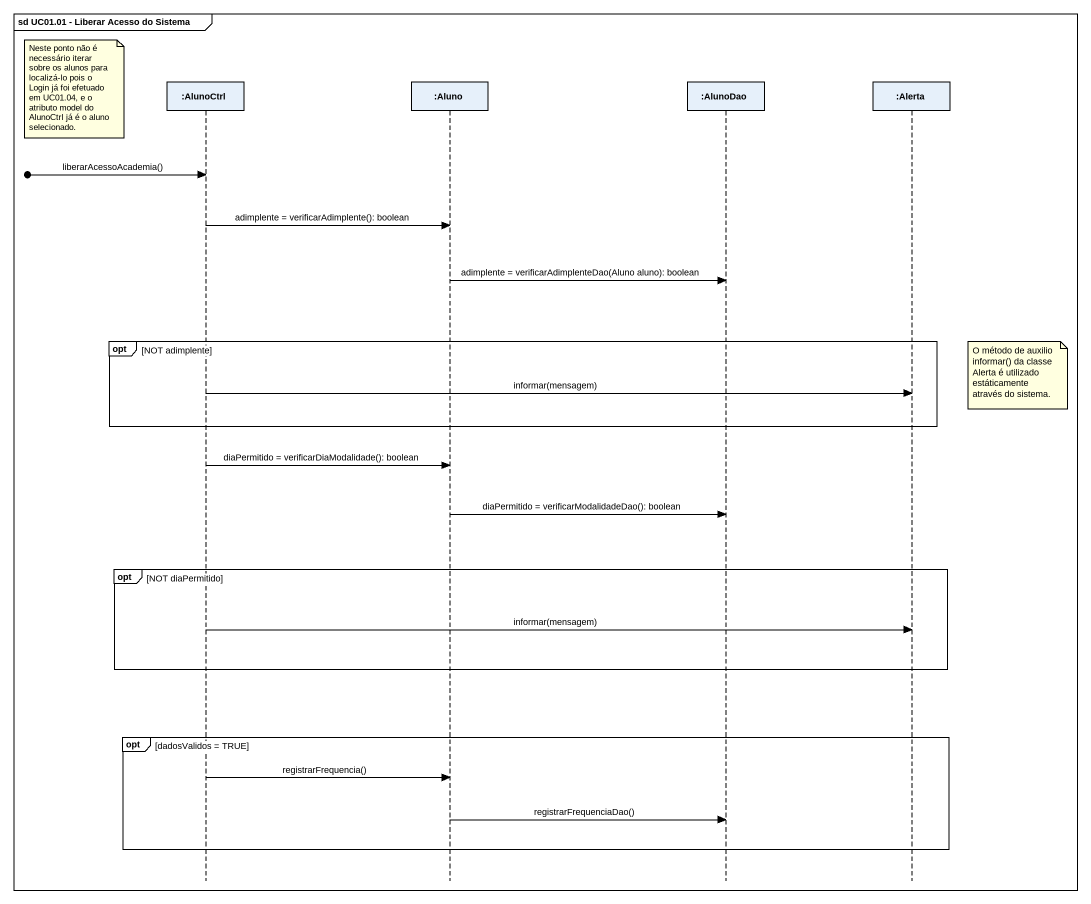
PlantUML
@startuml
mainframe sd UC01.01 - Liberar Acesso do Sistema
hide footbox
participant ":AlunoCtrl" as AlunoCtrl
participant ":Aluno" as Aluno
participant ":AlunoDao" as AlunoDao
participant ":Alerta" as Alerta

note left of AlunoCtrl : Neste ponto não é necessário iterar sobre os alunos para localizá-lo pois o Login já foi efetuado em UC01.04, e o atributo model do AlunoCtrl já é o aluno selecionado.
[o-> AlunoCtrl : liberarAcessoAcademia()
AlunoCtrl -> Aluno : adimplente = verificarAdimplente(): boolean
Aluno -> AlunoDao : adimplente = verificarAdimplenteDao(Aluno aluno): boolean
opt NOT adimplente
  note right of Alerta : O método de auxilio informar() da classe Alerta é utilizado estáticamente através do sistema.
  AlunoCtrl -> Alerta : informar(mensagem)
end
AlunoCtrl -> Aluno : diaPermitido = verificarDiaModalidade(): boolean
Aluno -> AlunoDao : diaPermitido = verificarModalidadeDao(): boolean
opt NOT diaPermitido
  AlunoCtrl -> Alerta : informar(mensagem)
end
opt dadosValidos = TRUE
  AlunoCtrl -> Aluno : registrarFrequencia()
  Aluno -> AlunoDao : registrarFrequenciaDao()
end
@enduml
